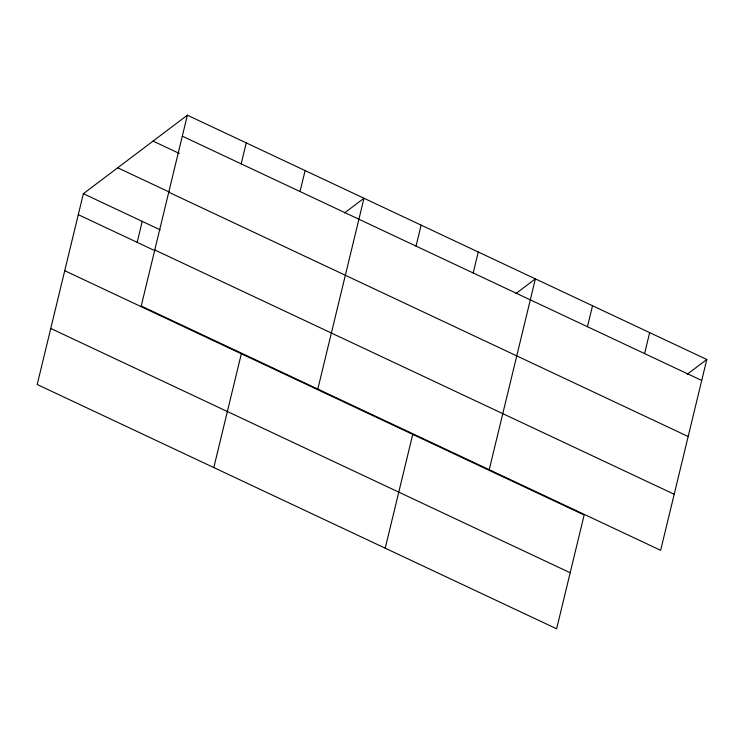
<?xml version="1.0" encoding="UTF-8"?>
<svg xmlns="http://www.w3.org/2000/svg" width="744" height="744" viewBox="0 0 744 744"><rect width="100%" height="100%" fill="white"/><g stroke="black" fill="none" stroke-linecap="round" stroke-linejoin="round"><path stroke-width="1.12" d="M187.376 115.199L141.221 306.017L660.635 550.309L706.8 359.492L187.376 115.199L83.365 193.691L37.2 384.509L556.624 628.801L584.152 515.006L64.728 270.714M137.156 242.358L142.234 221.377M241.177 163.857L246.245 142.885M213.807 467.567L241.335 353.772M300.037 191.543L305.114 170.571M317.818 389.075L363.983 198.257L344.5 212.961M416.045 246.106L421.123 225.125M385.215 548.189L412.743 434.394M473.184 272.974L478.252 252.002M489.226 469.697L535.392 278.87L515.908 293.573M587.453 326.718L592.531 305.747M644.592 353.595L649.661 332.615M687.317 374.195L706.8 359.492M182.308 136.171L701.722 380.463M153.059 141.1L179.332 153.459M117.692 167.791L169.195 192.008M168.749 192.222L688.163 436.514M83.365 193.691L160.1 229.784M154.78 249.965L674.194 494.258M78.287 214.663L155.031 250.756M50.759 328.457L570.183 572.759"/></g></svg>
